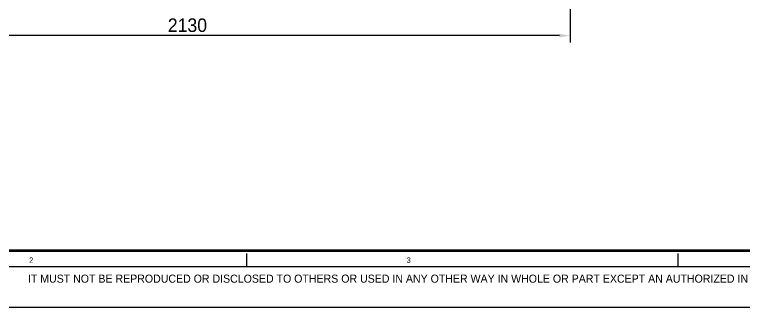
# Model space of a CAD drawing. Header units: inches. Extents: x 0 to 77285, y -118 to 40065.
# Drawn here: x 66731 to 68761, y 19693 to 20506 of the extents above; entities that cross this region are included whole.
import ezdxf
from ezdxf.enums import TextEntityAlignment as Align

# ---------------------------------------------------------------- set-up
doc = ezdxf.new("R2010")
doc.units = ezdxf.units.IN
doc.header["$LTSCALE"] = 5
doc.header["$MEASUREMENT"] = 0
doc.styles.add('SCI', font='')
doc.styles.get('SCI').set_extended_font_data('Gulim')
doc.dimstyles.new('SCH', dxfattribs={"dimtxt": 2.5, "dimasz": 2, "dimexe": 1.25, "dimexo": 0.625, "dimtad": 1, "dimdec": 8, "dimtxsty": 'SCI', "dimcen": 2.5, "dimclrd": 4, "dimclre": 4, "dimclrt": 7, "dimadec": 8, "dimazin": 2, "dimtfac": 1, "dimtdec": 8, "dimtmove": 0, "dimatfit": 3, "dimfxl": 1, "dimarcsym": 0})

# ---------------------------------------------------------------- blocks, each defined once
blk = doc.blocks.new('A$C60684f4e')
at = {"color": 2}
for p, q in [((172.5, -289.5), (172.5, -287)), ((252.5, -289.5), (252.5, -287))]:
    blk.add_line(p, q, dxfattribs=at)
blk.add_lwpolyline([(12.5, -289.5), (12.5, -7.5), (412.5, -7.5), (412.5, -289.5)], close=True, dxfattribs=at)
at = {"color": 40, "const_width": 0.5}
blk.add_lwpolyline([(15.5, -286.5), (15.5, -10.5), (409.5, -10.5), (409.5, -286.5)], close=True, dxfattribs=at)
at = {"layer": 'Defpoints', "color": 1}
blk.add_lwpolyline([(0, -297), (0, 0), (420, 0), (420, -297)], close=True, dxfattribs=at)
at = {"color": 2, "style": 'SCI'}
for s, p in [('2', (132.5, -288.25)), ('3', (202.5, -288.25))]:
    blk.add_text(s, height=1, dxfattribs=at).set_placement(p, align=Align.MIDDLE_CENTER)
at = {"color": 3, "linetype": 'Continuous', "style": 'SCI'}
blk.add_text('IT MUST NOT BE REPRODUCED OR DISCLOSED TO OTHERS OR USED IN ANY OTHER WAY IN WHOLE OR PART EXCEPT AN AUTHORIZED IN WRITING BY SECHANG INTERNATIONAL Co., Ltd.', height=1.5, dxfattribs=at).set_placement((131.88, -292.43))
blk = doc.blocks.new('*D711')
at = {"color": 4, "lineweight": -2, "transparency": 16777216}
for p, q in [((66146.7, 20942.2), (66146.7, 20428.8)), ((68276.7, 20942.2), (68276.7, 20428.8)), ((68246.7, 20447.5), (66176.7, 20447.5))]:
    blk.add_line(p, q, dxfattribs=at)
at = {"color": 4, "transparency": 16777216}
for points in [[(66176.7, 20452.5), (66176.7, 20442.5), (66146.7, 20447.5)], [(68246.7, 20452.5), (68246.7, 20442.5), (68276.7, 20447.5)]]:
    blk.add_solid(points, dxfattribs=at)
at = {"layer": 'Defpoints', "color": 0, "transparency": 16777216}
for p in [(66146.7, 20951.5), (68276.7, 20951.5), (66146.7, 20447.5)]:
    blk.add_point(p, dxfattribs=at)
at = {"color": 7, "transparency": 16777216, "insert": (67211.7, 20476.2), "char_height": 37.5, "attachment_point": 5, "style": 'SCI'}
blk.add_mtext('2130', dxfattribs=at)

msp = doc.modelspace()

# ---------------------------------------------------------------- block references
at = {"xscale": 15, "yscale": 15, "zscale": 15}
msp.add_blockref('A$C60684f4e', (64789.72535195, 24147.70137068), dxfattribs=at)

# ---------------------------------------------------------------- dimensions: what is measured, and where the dimension line sits
dim = msp.add_linear_dim(base=(66146.6647575576, 20447.53917587), p1=(68276.6647575576, 20951.541898287), p2=(66146.6647575576, 20951.541898287), dimstyle='SCH', override={"dimscale": 15})
dim.commit()
dim.dimension.update_dxf_attribs({"geometry": '*D711', "text_midpoint": (67211.6647575576, 20476.1884768021)})

doc.saveas('drawing.dxf')
